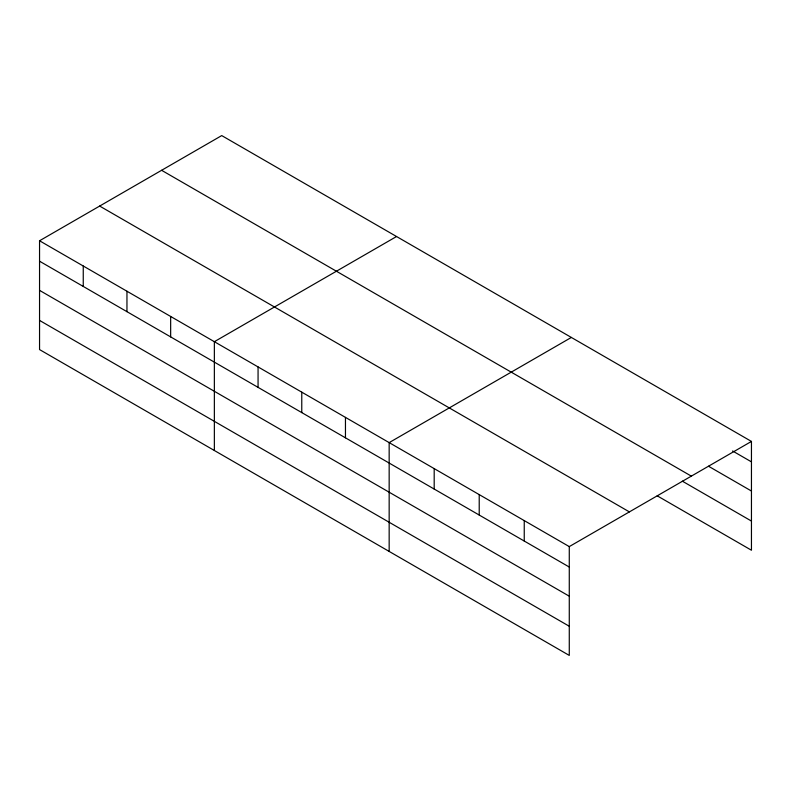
<?xml version="1.0" encoding="UTF-8"?>
<svg xmlns="http://www.w3.org/2000/svg" width="791" height="791" viewBox="0 0 791 791"><rect width="100%" height="100%" fill="white"/><g stroke="black" fill="none" stroke-linecap="round" stroke-linejoin="round"><path stroke-width="1.19" d="M569.273 596.196L569.273 546.601L39.55 240.771L39.55 349.573L569.273 655.413L569.273 596.196L39.55 290.366M657.212 495.819L751.45 550.229L751.45 441.427L221.727 135.587L39.55 240.771M396.538 236.519L214.361 341.692L214.361 450.504M571.349 337.441L389.162 442.624L389.162 551.426M569.273 546.601L751.45 441.427M732.604 450.979L751.45 461.855M708.518 466.235L751.45 491.023M161.611 170.302L691.334 476.133M682.336 481.165L751.45 521.061M99.666 206.065L629.389 511.896M39.55 261.208L569.273 567.038M39.55 320.414L569.273 626.245M524.245 520.607L524.245 541.044M479.217 494.612L479.217 515.05M434.19 468.618L434.19 489.046M345.459 417.391L345.459 437.819M301.767 392.158L301.767 412.595M258.064 366.925L258.064 387.363M170.658 316.469L170.658 336.897M126.956 291.236L126.956 311.664M83.253 266.003L83.253 286.441"/></g></svg>
